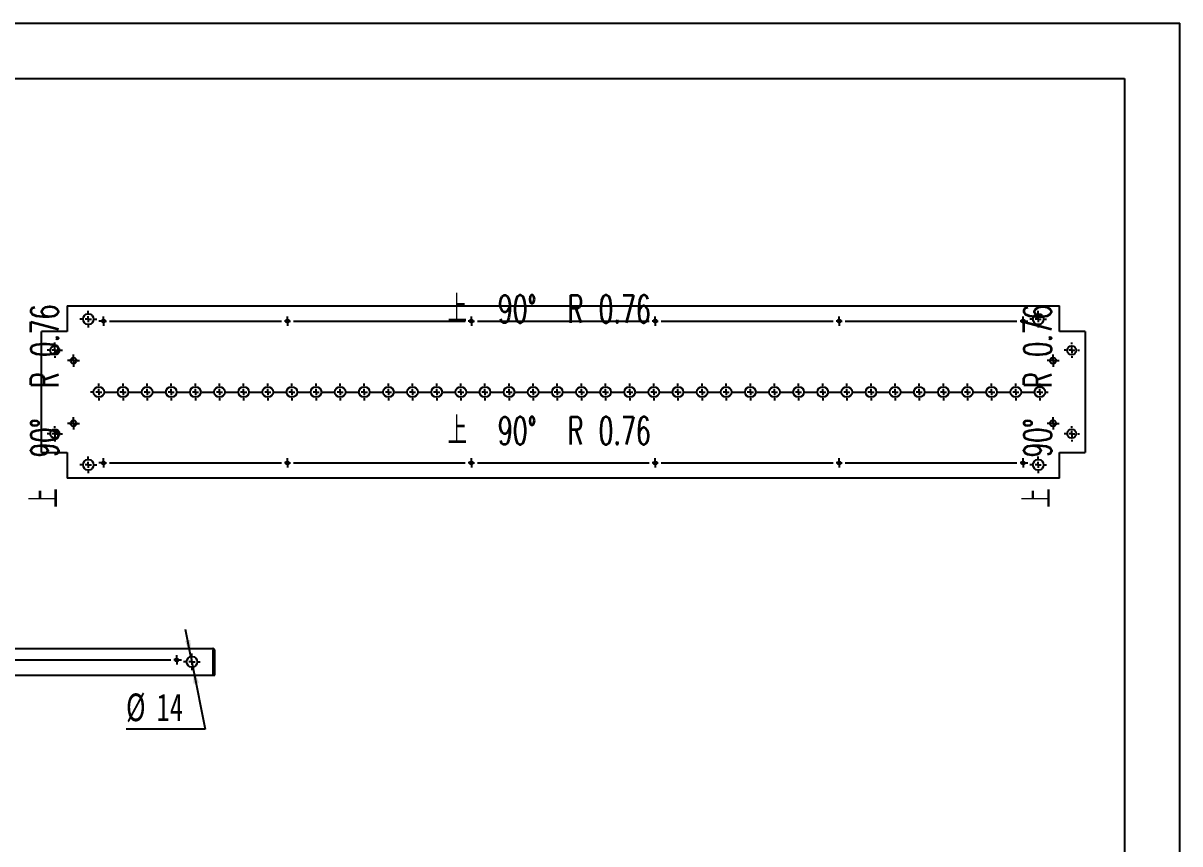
# Model space of a CAD drawing. Extents: x 0 to 3054, y 0 to 2160.
# Drawn here: x 1532 to 3054, y 1080 to 2160 of the extents above; entities that cross this region are included whole.
import ezdxf

# ---------------------------------------------------------------- set-up
doc = ezdxf.new("R2010")
doc.units = 0
doc.header["$LTSCALE"] = 7.27214
doc.layers.get('0').update_dxf_attribs({"linetype": 'CONTINUOUS'})
doc.layers.add('粗实线', color=7, linetype='CONTINUOUS')
doc.layers.add('细实线', color=7, linetype='CONTINUOUS')
doc.styles.add('SLDTEXTSTYLE6', font='TXT', dxfattribs={"width": 0.7})
doc.styles.add('SLDTEXTSTYLE7', font='TXT', dxfattribs={"width": 0.628571, "bigfont": 'bigfont'})
doc.dimstyles.new('SLDDIMSTYLE2', dxfattribs={"dimtxt": 36.360702, "dimasz": 21.816421, "dimexe": 0, "dimexo": 0.0625, "dimgap": 9.090175, "dimtad": 0, "dimtih": 1, "dimtoh": 1, "dimdec": 1, "dimrnd": 1e-09, "dimzin": 12, "dimtxsty": 'SLDTEXTSTYLE6', "dimsah": 1, "dimcen": 0, "dimazin": 3, "dimtfac": 1, "dimtdec": 1, "dimtmove": 0, "dimatfit": 3, "dimtolj": 1, "dimtzin": 12})

# ---------------------------------------------------------------- blocks, each defined once
blk = doc.blocks.new('_D_17')
at = {"layer": '细实线'}
for p, q in [((1753, 1326.3), (1745.9, 1361.9)), ((1753, 1326.3), (1755.7, 1312.5)), ((1755.7, 1312.5), (1771.9, 1230.9)), ((1771.9, 1230.9), (1667.6, 1230.9))]:
    blk.add_line(p, q, dxfattribs=at)
for points in [[(1753, 1326.3), (1752.3, 1348.4), (1745.2, 1347)], [(1755.7, 1312.5), (1756.4, 1290.4), (1763.5, 1291.9)]]:
    blk.add_solid(points, dxfattribs=at)
at = {"layer": '细实线', "char_height": 36.36, "attachment_point": 1, "style": 'SLDTEXTSTYLE6'}
for s, insert in [('%%c', (1667.6, 1277.8)), ('14', (1707.8, 1277.8))]:
    blk.add_mtext(s, dxfattribs=dict(at, insert=insert))
blk = doc.blocks.new('SW_CENTERMARKSYMBOL_8')
at = {"layer": '细实线', "color": 0}
for p, q in [((-8, 0), (-11, 0)), ((0, 0), (-4, 0)), ((0, 8), (0, 11)), ((0, 0), (0, 4)), ((0, 0), (0, -4)), ((0, 0), (4, 0)), ((8, 0), (11, 0)), ((0, -8), (0, -11))]:
    blk.add_line(p, q, dxfattribs=at)
blk = doc.blocks.new('SW_CENTERMARKSYMBOL_9')
at = {"layer": '细实线', "color": 0}
for p, q in [((-246, 0), (-248.1, 0)), ((-242, 0), (-246, 0)), ((-242, 4), (-242, 6.1)), ((-242, 0), (-242, 4)), ((-242, 0), (-242, -4)), ((-242, 0), (-238, 0)), ((-234, 0), (-8, 0)), ((0, 0), (-4, 0)), ((0, 4), (0, 6.1)), ((0, 0), (0, 4)), ((0, 0), (0, -4)), ((0, 0), (4, 0)), ((8, 0), (234, 0)), ((242, 0), (238, 0)), ((242, 4), (242, 6.1)), ((242, 0), (242, 4)), ((242, 0), (242, -4)), ((242, 0), (246, 0)), ((250, 0), (476, 0)), ((484, 0), (480, 0)), ((484, 4), (484, 6.1)), ((484, 0), (484, 4)), ((484, 0), (484, -4)), ((484, 0), (488, 0)), ((492, 0), (718, 0)), ((726, 0), (722, 0)), ((726, 4), (726, 6.1)), ((726, 0), (726, 4)), ((726, 0), (726, -4)), ((726, 0), (730, 0)), ((734, 0), (960, 0)), ((968, 0), (964, 0)), ((968, 4), (968, 6.1)), ((968, 0), (968, 4)), ((968, 0), (968, -4)), ((968, 0), (972, 0)), ((972, 0), (974.1, 0)), ((-242, -4), (-242, -6.1)), ((0, -4), (0, -6.1)), ((242, -4), (242, -6.1)), ((484, -4), (484, -6.1)), ((726, -4), (726, -6.1)), ((968, -4), (968, -6.1))]:
    blk.add_line(p, q, dxfattribs=at)
blk = doc.blocks.new('SW_CENTERMARKSYMBOL_10')
at = {"layer": '细实线', "color": 0}
for p, q in [((-39.75, 0), (-42.75, 0)), ((-31.75, 0), (-35.75, 0)), ((-31.75, 8), (-31.75, 11)), ((-31.75, 0), (-31.75, 4)), ((-31.75, 0), (-31.75, -4)), ((-31.75, 0), (-27.75, 0)), ((-23.75, 0), (-8, 0)), ((0, 0), (-4, 0)), ((0, 8), (0, 11)), ((0, 0), (0, 4)), ((0, 0), (0, -4)), ((0, 0), (4, 0)), ((8, 0), (23.75, 0)), ((31.75, 0), (27.75, 0)), ((31.75, 8), (31.75, 11)), ((31.75, 0), (31.75, 4)), ((31.75, 0), (31.75, -4)), ((31.75, 0), (35.75, 0)), ((39.75, 0), (55.5, 0)), ((63.5, 0), (59.5, 0)), ((63.5, 8), (63.5, 11)), ((63.5, 0), (63.5, 4)), ((63.5, 0), (63.5, -4)), ((63.5, 0), (67.5, 0)), ((71.5, 0), (87.25, 0)), ((95.25, 0), (91.25, 0)), ((95.25, 8), (95.25, 11)), ((95.25, 0), (95.25, 4)), ((95.25, 0), (95.25, -4)), ((95.25, 0), (99.25, 0)), ((103.25, 0), (119, 0)), ((127, 0), (123, 0)), ((127, 8), (127, 11)), ((127, 0), (127, 4)), ((127, 0), (127, -4)), ((127, 0), (131, 0)), ((135, 0), (150.75, 0)), ((158.75, 0), (154.75, 0)), ((158.75, 8), (158.75, 11)), ((158.75, 0), (158.75, 4)), ((158.75, 0), (158.75, -4)), ((158.75, 0), (162.75, 0)), ((166.75, 0), (182.5, 0)), ((190.5, 0), (186.5, 0)), ((190.5, 8), (190.5, 11)), ((190.5, 0), (190.5, 4)), ((190.5, 0), (190.5, -4)), ((190.5, 0), (194.5, 0)), ((198.5, 0), (214.25, 0)), ((222.25, 0), (218.25, 0)), ((222.25, 8), (222.25, 11)), ((222.25, 0), (222.25, 4)), ((222.25, 0), (222.25, -4)), ((222.25, 0), (226.25, 0)), ((230.25, 0), (246, 0)), ((254, 0), (250, 0)), ((254, 8), (254, 11)), ((254, 0), (254, 4)), ((254, 0), (254, -4)), ((254, 0), (258, 0)), ((262, 0), (277.75, 0)), ((285.75, 0), (281.75, 0)), ((285.75, 8), (285.75, 11)), ((285.75, 0), (285.75, 4)), ((285.75, 0), (285.75, -4)), ((285.75, 0), (289.75, 0)), ((293.75, 0), (309.5, 0)), ((317.5, 0), (313.5, 0)), ((317.5, 8), (317.5, 11)), ((317.5, 0), (317.5, 4)), ((317.5, 0), (317.5, -4)), ((317.5, 0), (321.5, 0)), ((325.5, 0), (341.25, 0)), ((349.25, 0), (345.25, 0)), ((349.25, 8), (349.25, 11)), ((349.25, 0), (349.25, 4)), ((349.25, 0), (349.25, -4)), ((349.25, 0), (353.25, 0)), ((357.25, 0), (373, 0)), ((381, 0), (377, 0)), ((381, 8), (381, 11)), ((381, 0), (381, 4)), ((381, 0), (381, -4)), ((381, 0), (385, 0)), ((389, 0), (404.75, 0)), ((412.75, 0), (408.75, 0)), ((412.75, 8), (412.75, 11)), ((412.75, 0), (412.75, 4)), ((412.75, 0), (412.75, -4)), ((412.75, 0), (416.75, 0)), ((420.75, 0), (436.5, 0)), ((444.5, 0), (440.5, 0)), ((444.5, 8), (444.5, 11)), ((444.5, 0), (444.5, 4)), ((444.5, 0), (444.5, -4)), ((444.5, 0), (448.5, 0)), ((452.5, 0), (468.25, 0)), ((476.25, 0), (472.25, 0)), ((476.25, 8), (476.25, 11)), ((476.25, 0), (476.25, 4)), ((476.25, 0), (476.25, -4)), ((476.25, 0), (480.25, 0)), ((484.25, 0), (500, 0)), ((508, 0), (504, 0)), ((508, 8), (508, 11)), ((508, 0), (508, 4)), ((508, 0), (508, -4)), ((508, 0), (512, 0)), ((516, 0), (531.75, 0)), ((539.75, 0), (535.75, 0)), ((539.75, 8), (539.75, 11)), ((539.75, 0), (539.75, 4)), ((539.75, 0), (539.75, -4)), ((539.75, 0), (543.75, 0)), ((547.75, 0), (563.5, 0)), ((571.5, 0), (567.5, 0)), ((571.5, 8), (571.5, 11)), ((571.5, 0), (571.5, 4)), ((571.5, 0), (571.5, -4)), ((571.5, 0), (575.5, 0)), ((579.5, 0), (595.25, 0)), ((603.25, 0), (599.25, 0)), ((603.25, 8), (603.25, 11)), ((603.25, 0), (603.25, 4)), ((603.25, 0), (603.25, -4)), ((603.25, 0), (607.25, 0)), ((611.25, 0), (627, 0)), ((635, 0), (631, 0)), ((635, 8), (635, 11)), ((635, 0), (635, 4)), ((635, 0), (635, -4)), ((635, 0), (639, 0)), ((643, 0), (658.75, 0)), ((666.75, 0), (662.75, 0)), ((666.75, 8), (666.75, 11)), ((666.75, 0), (666.75, 4)), ((666.75, 0), (666.75, -4)), ((666.75, 0), (670.75, 0)), ((674.75, 0), (690.5, 0)), ((698.5, 0), (694.5, 0)), ((698.5, 8), (698.5, 11)), ((698.5, 0), (698.5, 4)), ((698.5, 0), (698.5, -4)), ((698.5, 0), (702.5, 0)), ((706.5, 0), (722.25, 0)), ((730.25, 0), (726.25, 0)), ((730.25, 8), (730.25, 11)), ((730.25, 0), (730.25, 4)), ((730.25, 0), (730.25, -4)), ((730.25, 0), (734.25, 0)), ((738.25, 0), (754, 0)), ((762, 0), (758, 0)), ((762, 8), (762, 11)), ((762, 0), (762, 4)), ((762, 0), (762, -4)), ((762, 0), (766, 0)), ((770, 0), (785.75, 0)), ((793.75, 0), (789.75, 0)), ((793.75, 8), (793.75, 11)), ((793.75, 0), (793.75, 4)), ((793.75, 0), (793.75, -4)), ((793.75, 0), (797.75, 0)), ((801.75, 0), (817.5, 0)), ((825.5, 0), (821.5, 0)), ((825.5, 8), (825.5, 11)), ((825.5, 0), (825.5, 4)), ((825.5, 0), (825.5, -4)), ((825.5, 0), (829.5, 0)), ((833.5, 0), (849.25, 0)), ((857.25, 0), (853.25, 0)), ((857.25, 8), (857.25, 11)), ((857.25, 0), (857.25, 4)), ((857.25, 0), (857.25, -4)), ((857.25, 0), (861.25, 0)), ((865.25, 0), (881, 0)), ((889, 0), (885, 0)), ((889, 8), (889, 11)), ((889, 0), (889, 4)), ((889, 0), (889, -4)), ((889, 0), (893, 0)), ((897, 0), (912.75, 0)), ((920.75, 0), (916.75, 0)), ((920.75, 8), (920.75, 11)), ((920.75, 0), (920.75, 4)), ((920.75, 0), (920.75, -4)), ((920.75, 0), (924.75, 0)), ((928.75, 0), (944.5, 0)), ((952.5, 0), (948.5, 0)), ((952.5, 8), (952.5, 11)), ((952.5, 0), (952.5, 4)), ((952.5, 0), (952.5, -4)), ((952.5, 0), (956.5, 0)), ((960.5, 0), (976.25, 0)), ((984.25, 0), (980.25, 0)), ((984.25, 8), (984.25, 11)), ((984.25, 0), (984.25, 4)), ((984.25, 0), (984.25, -4)), ((984.25, 0), (988.25, 0)), ((992.25, 0), (1008, 0)), ((1016, 0), (1012, 0)), ((1016, 8), (1016, 11)), ((1016, 0), (1016, 4)), ((1016, 0), (1016, -4)), ((1016, 0), (1020, 0)), ((1024, 0), (1039.75, 0)), ((1047.75, 0), (1043.75, 0)), ((1047.75, 8), (1047.75, 11)), ((1047.75, 0), (1047.75, 4)), ((1047.75, 0), (1047.75, -4)), ((1047.75, 0), (1051.75, 0)), ((1055.75, 0), (1071.5, 0)), ((1079.5, 0), (1075.5, 0)), ((1079.5, 8), (1079.5, 11)), ((1079.5, 0), (1079.5, 4)), ((1079.5, 0), (1079.5, -4)), ((1079.5, 0), (1083.5, 0)), ((1087.5, 0), (1103.25, 0)), ((1111.25, 0), (1107.25, 0)), ((1111.25, 8), (1111.25, 11)), ((1111.25, 0), (1111.25, 4)), ((1111.25, 0), (1111.25, -4)), ((1111.25, 0), (1115.25, 0)), ((1119.25, 0), (1135, 0)), ((1143, 0), (1139, 0)), ((1143, 8), (1143, 11)), ((1143, 0), (1143, 4)), ((1143, 0), (1143, -4)), ((1143, 0), (1147, 0)), ((1151, 0), (1166.75, 0)), ((1174.75, 0), (1170.75, 0)), ((1174.75, 8), (1174.75, 11)), ((1174.75, 0), (1174.75, 4)), ((1174.75, 0), (1174.75, -4)), ((1174.75, 0), (1178.75, 0)), ((1182.75, 0), (1198.5, 0)), ((1206.5, 0), (1202.5, 0)), ((1206.5, 8), (1206.5, 11)), ((1206.5, 0), (1206.5, 4)), ((1206.5, 0), (1206.5, -4)), ((1206.5, 0), (1210.5, 0)), ((1214.5, 0), (1217.5, 0)), ((-31.75, -8), (-31.75, -11)), ((0, -8), (0, -11)), ((31.75, -8), (31.75, -11)), ((63.5, -8), (63.5, -11)), ((95.25, -8), (95.25, -11)), ((127, -8), (127, -11)), ((158.75, -8), (158.75, -11)), ((190.5, -8), (190.5, -11)), ((222.25, -8), (222.25, -11)), ((254, -8), (254, -11)), ((285.75, -8), (285.75, -11)), ((317.5, -8), (317.5, -11)), ((349.25, -8), (349.25, -11)), ((381, -8), (381, -11)), ((412.75, -8), (412.75, -11)), ((444.5, -8), (444.5, -11)), ((476.25, -8), (476.25, -11)), ((508, -8), (508, -11)), ((539.75, -8), (539.75, -11)), ((571.5, -8), (571.5, -11)), ((603.25, -8), (603.25, -11)), ((635, -8), (635, -11)), ((666.75, -8), (666.75, -11)), ((698.5, -8), (698.5, -11)), ((730.25, -8), (730.25, -11)), ((762, -8), (762, -11)), ((793.75, -8), (793.75, -11)), ((825.5, -8), (825.5, -11)), ((857.25, -8), (857.25, -11)), ((889, -8), (889, -11)), ((920.75, -8), (920.75, -11)), ((952.5, -8), (952.5, -11)), ((984.25, -8), (984.25, -11)), ((1016, -8), (1016, -11)), ((1047.75, -8), (1047.75, -11)), ((1079.5, -8), (1079.5, -11)), ((1111.25, -8), (1111.25, -11)), ((1143, -8), (1143, -11)), ((1174.75, -8), (1174.75, -11)), ((1206.5, -8), (1206.5, -11))]:
    blk.add_line(p, q, dxfattribs=at)
blk = doc.blocks.new('SW_CENTERMARKSYMBOL_11')
at = {"layer": '细实线', "color": 0}
for p, q in [((-4, 0), (-8, 0)), ((0, 0), (-4, 0)), ((0, 4), (0, 8)), ((0, 0), (0, 4)), ((0, 0), (0, -4)), ((0, 0), (4, 0)), ((4, 0), (8, 0)), ((0, -4), (0, -8))]:
    blk.add_line(p, q, dxfattribs=at)
blk = doc.blocks.new('SW_CENTERMARKSYMBOL_12')
at = {"layer": '细实线', "color": 0}
for p, q in [((-4, 0), (-8, 0)), ((0, 0), (-4, 0)), ((0, 4), (0, 8)), ((0, 0), (0, 4)), ((0, 0), (0, -4)), ((0, 0), (4, 0)), ((4, 0), (8, 0)), ((0, -4), (0, -8))]:
    blk.add_line(p, q, dxfattribs=at)
blk = doc.blocks.new('SW_CENTERMARKSYMBOL_13')
at = {"layer": '细实线', "color": 0}
for p, q in [((-4, 0), (-8, 0)), ((0, 0), (-4, 0)), ((0, 4), (0, 8)), ((0, 0), (0, 4)), ((0, 0), (0, -4)), ((0, 0), (4, 0)), ((4, 0), (8, 0)), ((0, -4), (0, -8))]:
    blk.add_line(p, q, dxfattribs=at)
blk = doc.blocks.new('SW_CENTERMARKSYMBOL_14')
at = {"layer": '细实线', "color": 0}
for p, q in [((-4, 0), (-8, 0)), ((0, 0), (-4, 0)), ((0, 4), (0, 8)), ((0, 0), (0, 4)), ((0, 0), (0, -4)), ((0, 0), (4, 0)), ((4, 0), (8, 0)), ((0, -4), (0, -8))]:
    blk.add_line(p, q, dxfattribs=at)
blk = doc.blocks.new('SW_CENTERMARKSYMBOL_15')
at = {"layer": '细实线', "color": 0}
for p, q in [((-8, 0), (-10, 0)), ((0, 0), (-4, 0)), ((0, 8), (0, 10)), ((0, 0), (0, 4)), ((0, 0), (0, -4)), ((0, 0), (4, 0)), ((8, 0), (10, 0)), ((0, -8), (0, -10))]:
    blk.add_line(p, q, dxfattribs=at)
blk = doc.blocks.new('SW_CENTERMARKSYMBOL_16')
at = {"layer": '细实线', "color": 0}
for p, q in [((-8, 0), (-10, 0)), ((0, 0), (-4, 0)), ((0, 8), (0, 10)), ((0, 0), (0, 4)), ((0, 0), (0, -4)), ((0, 0), (4, 0)), ((8, 0), (10, 0)), ((0, -8), (0, -10))]:
    blk.add_line(p, q, dxfattribs=at)
blk = doc.blocks.new('SW_CENTERMARKSYMBOL_17')
at = {"layer": '细实线', "color": 0}
for p, q in [((-8, 0), (-11, 0)), ((0, 0), (-4, 0)), ((0, 8), (0, 11)), ((0, 0), (0, 4)), ((0, 0), (0, -4)), ((0, 0), (4, 0)), ((8, 0), (11, 0)), ((0, -8), (0, -11))]:
    blk.add_line(p, q, dxfattribs=at)
blk = doc.blocks.new('SW_CENTERMARKSYMBOL_18')
at = {"layer": '细实线', "color": 0}
for p, q in [((-8, 0), (-11, 0)), ((0, 0), (-4, 0)), ((0, 8), (0, 11)), ((0, 0), (0, 4)), ((0, 0), (0, -4)), ((0, 0), (4, 0)), ((8, 0), (11, 0)), ((0, -8), (0, -11))]:
    blk.add_line(p, q, dxfattribs=at)
blk = doc.blocks.new('SW_CENTERMARKSYMBOL_19')
at = {"layer": '细实线', "color": 0}
for p, q in [((-972, 0), (-974.1, 0)), ((-968, 0), (-972, 0)), ((-968, 4), (-968, 6.1)), ((-968, 0), (-968, 4)), ((-968, 0), (-968, -4)), ((-968, 0), (-964, 0)), ((-960, 0), (-734, 0)), ((-726, 0), (-730, 0)), ((-726, 4), (-726, 6.1)), ((-726, 0), (-726, 4)), ((-726, 0), (-726, -4)), ((-726, 0), (-722, 0)), ((-718, 0), (-492, 0)), ((-484, 0), (-488, 0)), ((-484, 4), (-484, 6.1)), ((-484, 0), (-484, 4)), ((-484, 0), (-484, -4)), ((-484, 0), (-480, 0)), ((-476, 0), (-250, 0)), ((-242, 0), (-246, 0)), ((-242, 4), (-242, 6.1)), ((-242, 0), (-242, 4)), ((-242, 0), (-242, -4)), ((-242, 0), (-238, 0)), ((-234, 0), (-8, 0)), ((0, 0), (-4, 0)), ((0, 4), (0, 6.1)), ((0, 0), (0, 4)), ((0, 0), (0, -4)), ((0, 0), (4, 0)), ((8, 0), (234, 0)), ((242, 0), (238, 0)), ((242, 4), (242, 6.1)), ((242, 0), (242, 4)), ((242, 0), (242, -4)), ((242, 0), (246, 0)), ((246, 0), (248.1, 0)), ((-968, -4), (-968, -6.1)), ((-726, -4), (-726, -6.1)), ((-484, -4), (-484, -6.1)), ((-242, -4), (-242, -6.1)), ((0, -4), (0, -6.1)), ((242, -4), (242, -6.1))]:
    blk.add_line(p, q, dxfattribs=at)
blk = doc.blocks.new('SW_CENTERMARKSYMBOL_20')
at = {"layer": '细实线', "color": 0}
for p, q in [((-8, 0), (-10, 0)), ((0, 0), (-4, 0)), ((0, 8), (0, 10)), ((0, 0), (0, 4)), ((0, 0), (0, -4)), ((0, 0), (4, 0)), ((8, 0), (10, 0)), ((0, -8), (0, -10))]:
    blk.add_line(p, q, dxfattribs=at)
blk = doc.blocks.new('SW_CENTERMARKSYMBOL_21')
at = {"layer": '细实线', "color": 0}
for p, q in [((-8, 0), (-10, 0)), ((0, 0), (-4, 0)), ((0, 8), (0, 10)), ((0, 0), (0, 4)), ((0, 0), (0, -4)), ((0, 0), (4, 0)), ((8, 0), (10, 0)), ((0, -8), (0, -10))]:
    blk.add_line(p, q, dxfattribs=at)
blk = doc.blocks.new('SW_CENTERMARKSYMBOL_22')
at = {"layer": '细实线', "color": 0}
for p, q in [((-8, 0), (-11, 0)), ((0, 0), (-4, 0)), ((0, 8), (0, 11)), ((0, 0), (0, 4)), ((0, 0), (0, -4)), ((0, 0), (4, 0)), ((8, 0), (11, 0)), ((0, -8), (0, -11))]:
    blk.add_line(p, q, dxfattribs=at)
blk = doc.blocks.new('SW_CENTERMARKSYMBOL_23')
at = {"layer": '细实线', "color": 0}
for p, q in [((-8, 0), (-11, 0)), ((0, 0), (-4, 0)), ((0, 8), (0, 11)), ((0, 0), (0, 4)), ((0, 0), (0, -4)), ((0, 0), (4, 0)), ((8, 0), (11, 0)), ((0, -8), (0, -11))]:
    blk.add_line(p, q, dxfattribs=at)
blk = doc.blocks.new('SW_CENTERMARKSYMBOL_24')
at = {"layer": '细实线', "color": 0}
for p, q in [((-972, 0), (-974.1, 0)), ((-968, 0), (-972, 0)), ((-968, 4), (-968, 6.1)), ((-968, 0), (-968, 4)), ((-968, 0), (-968, -4)), ((-968, 0), (-964, 0)), ((-960, 0), (-734, 0)), ((-726, 0), (-730, 0)), ((-726, 4), (-726, 6.1)), ((-726, 0), (-726, 4)), ((-726, 0), (-726, -4)), ((-726, 0), (-722, 0)), ((-718, 0), (-492, 0)), ((-484, 0), (-488, 0)), ((-484, 4), (-484, 6.1)), ((-484, 0), (-484, 4)), ((-484, 0), (-484, -4)), ((-484, 0), (-480, 0)), ((-476, 0), (-250, 0)), ((-242, 0), (-246, 0)), ((-242, 4), (-242, 6.1)), ((-242, 0), (-242, 4)), ((-242, 0), (-242, -4)), ((-242, 0), (-238, 0)), ((-234, 0), (-8, 0)), ((0, 0), (-4, 0)), ((0, 4), (0, 6.1)), ((0, 0), (0, 4)), ((0, 0), (0, -4)), ((0, 0), (4, 0)), ((8, 0), (234, 0)), ((242, 0), (238, 0)), ((242, 4), (242, 6.1)), ((242, 0), (242, 4)), ((242, 0), (242, -4)), ((242, 0), (246, 0)), ((246, 0), (248.1, 0)), ((-968, -4), (-968, -6.1)), ((-726, -4), (-726, -6.1)), ((-484, -4), (-484, -6.1)), ((-242, -4), (-242, -6.1)), ((0, -4), (0, -6.1)), ((242, -4), (242, -6.1))]:
    blk.add_line(p, q, dxfattribs=at)

msp = doc.modelspace()

# ---------------------------------------------------------------- linework, layer by layer
at = {"color": 7, "linetype": 'CONTINUOUS'}
for p, q in [((1589.95, 1787.8), (1589.95, 1754.25)), ((1589.95, 1787.8), (2896.01, 1787.8)), ((2896.01, 1754.25), (2896.01, 1787.8)), ((1556.4, 1594.69), (1556.4, 1754.25)), ((1589.95, 1754.25), (1556.4, 1754.25)), ((2929.56, 1754.25), (2896.01, 1754.25)), ((2929.56, 1754.25), (2929.56, 1594.69)), ((1556.4, 1594.69), (1589.95, 1594.69)), ((1589.95, 1594.69), (1589.95, 1561.14)), ((2896.01, 1594.69), (2929.56, 1594.69)), ((2896.01, 1561.14), (2896.01, 1594.69)), ((2896.01, 1561.14), (1589.95, 1561.14)), ((477.02, 1336.91), (1781.7, 1336.91)), ((1782.39, 1334.25), (1782.39, 1301.91)), ((1782.46, 1334.25), (1784.36, 1334.25)), ((1782.46, 1301.91), (1782.46, 1334.25)), ((1784.36, 1301.91), (1784.36, 1334.25)), ((476.33, 1301.91), (1782.39, 1301.91)), ((1782.46, 1301.91), (1784.36, 1301.91))]:
    msp.add_line(p, q, dxfattribs=at)
for centre, radius in [((1617.98, 1770.3), 7), ((1637.98, 1767.8), 2.1), ((1879.98, 1767.8), 2.1), ((2121.98, 1767.8), 2.1), ((2363.98, 1767.8), 2.1), ((2605.98, 1767.8), 2.1), ((2847.98, 1767.8), 2.1), ((2867.98, 1770.3), 7), ((1573.9, 1729.42), 6), ((2912.06, 1729.42), 6), ((1598.48, 1715.72), 4), ((2887.48, 1715.72), 4), ((1631.88, 1674.47), 7), ((1663.63, 1674.47), 7), ((1695.38, 1674.47), 7), ((1727.13, 1674.47), 7), ((1758.88, 1674.47), 7), ((1790.63, 1674.47), 7), ((1822.38, 1674.47), 7), ((1854.13, 1674.47), 7), ((1885.88, 1674.47), 7), ((1917.63, 1674.47), 7), ((1949.38, 1674.47), 7), ((1981.13, 1674.47), 7), ((2012.88, 1674.47), 7), ((2044.63, 1674.47), 7), ((2076.38, 1674.47), 7), ((2108.13, 1674.47), 7), ((2139.88, 1674.47), 7), ((2171.63, 1674.47), 7), ((2203.38, 1674.47), 7), ((2235.13, 1674.47), 7), ((2266.88, 1674.47), 7), ((2298.63, 1674.47), 7), ((2330.38, 1674.47), 7), ((2362.13, 1674.47), 7), ((2393.88, 1674.47), 7), ((2425.63, 1674.47), 7), ((2457.38, 1674.47), 7), ((2489.13, 1674.47), 7), ((2520.88, 1674.47), 7), ((2552.63, 1674.47), 7), ((2584.38, 1674.47), 7), ((2616.13, 1674.47), 7), ((2647.88, 1674.47), 7), ((2679.63, 1674.47), 7), ((2711.38, 1674.47), 7), ((2743.13, 1674.47), 7), ((2774.88, 1674.47), 7), ((2806.63, 1674.47), 7), ((2838.38, 1674.47), 7), ((2870.13, 1674.47), 7), ((1598.48, 1633.22), 4), ((2887.48, 1633.22), 4), ((1573.9, 1619.52), 6), ((2912.06, 1619.52), 6), ((1617.98, 1578.64), 7), ((1637.98, 1581.14), 2.1), ((1879.98, 1581.14), 2.1), ((2121.98, 1581.14), 2.1), ((2363.98, 1581.14), 2.1), ((2605.98, 1581.14), 2.1), ((2847.98, 1581.14), 2.1), ((2867.98, 1578.64), 7), ((1754.36, 1319.41), 7), ((1734.36, 1321.91), 2.1)]:
    msp.add_circle(centre, radius, dxfattribs=at)
for points, knots in [([(1781.7, 1336.91), (1781.76, 1336.91), (1781.81, 1336.84), (1781.93, 1336.58), (1781.99, 1336.38), (1782.1, 1335.89), (1782.16, 1335.59), (1782.27, 1334.95), (1782.33, 1334.6), (1782.39, 1334.25)], [0, 0, 0, 0, 0.25, 0.25, 0.5, 0.5, 0.75, 0.75, 1, 1, 1, 1]), ([(1784.36, 1334.25), (1784.36, 1334.6), (1784.29, 1334.95), (1784.02, 1335.59), (1783.83, 1335.89), (1783.33, 1336.38), (1783.04, 1336.58), (1782.39, 1336.84), (1782.05, 1336.91), (1781.7, 1336.91)], [0, 0, 0, 0, 0.25, 0.25, 0.5, 0.5, 0.75, 0.75, 1, 1, 1, 1]), ([(1782.46, 1334.25), (1782.45, 1334.35), (1782.44, 1334.51), (1782.35, 1334.63), (1782.32, 1334.67)], [0, 0, 0, 0, 0.6645413, 1, 1, 1, 1])]:
    msp.add_open_spline(points, degree=3, knots=knots, dxfattribs=at)
at = {"layer": '粗实线'}
for p, q in [((72.72, 2087.1), (2981.58, 2087.1)), ((2981.58, 2087.1), (2981.58, 72.72))]:
    msp.add_line(p, q, dxfattribs=at)
at = {"layer": '细实线'}
for p in [(0, 2159.83), (3054.3, 0)]:
    msp.add_line(p, (3054.3, 2159.83), dxfattribs=at)

# ---------------------------------------------------------------- block references
for name, p in [('SW_CENTERMARKSYMBOL_18', (1617.98, 1770.3)), ('SW_CENTERMARKSYMBOL_17', (2867.98, 1770.3)), ('SW_CENTERMARKSYMBOL_19', (2605.98, 1767.8)), ('SW_CENTERMARKSYMBOL_16', (1573.9, 1729.42)), ('SW_CENTERMARKSYMBOL_21', (2912.06, 1729.42)), ('SW_CENTERMARKSYMBOL_13', (1598.48, 1715.72)), ('SW_CENTERMARKSYMBOL_14', (2887.48, 1715.72)), ('SW_CENTERMARKSYMBOL_10', (1663.63, 1674.47)), ('SW_CENTERMARKSYMBOL_15', (1573.9, 1619.52)), ('SW_CENTERMARKSYMBOL_12', (1598.48, 1633.22)), ('SW_CENTERMARKSYMBOL_11', (2887.48, 1633.22)), ('SW_CENTERMARKSYMBOL_20', (2912.06, 1619.52)), ('SW_CENTERMARKSYMBOL_23', (1617.98, 1578.64)), ('SW_CENTERMARKSYMBOL_24', (2605.98, 1581.14)), ('SW_CENTERMARKSYMBOL_22', (2867.98, 1578.64)), ('SW_CENTERMARKSYMBOL_9', (766.36, 1321.91)), ('SW_CENTERMARKSYMBOL_8', (1754.36, 1319.41))]:
    msp.add_blockref(name, p, dxfattribs=at)

# ---------------------------------------------------------------- texts
at = {"color": 7, "linetype": 'CONTINUOUS', "char_height": 36.3607, "attachment_point": 2, "style": 'SLDTEXTSTYLE7'}
for insert in [(2224.47, 1801.87), (2224.47, 1641.79)]:
    msp.add_mtext('上  90°  R 0.76', dxfattribs=dict(at, insert=insert))
at = {"color": 7, "linetype": 'CONTINUOUS', "char_height": 36.3607, "attachment_point": 2, "rotation": 90, "style": 'SLDTEXTSTYLE7'}
for insert in [(1542.33, 1655.96), (2848.91, 1655.96)]:
    msp.add_mtext('上  90°  R 0.76', dxfattribs=dict(at, insert=insert))

# ---------------------------------------------------------------- dimensions: what is measured, and where the dimension line sits
at = {"layer": '细实线'}
dim = msp.add_diameter_dim_2p(p1=(1755.72, 1312.55), p2=(1753, 1326.28), dimstyle='SLDDIMSTYLE2', dxfattribs=at)
dim.commit()
dim.dimension.update_dxf_attribs({"geometry": '_D_17', "text_midpoint": (1708.85, 1255.7), "dimtype": 163})

doc.saveas('drawing.dxf')
